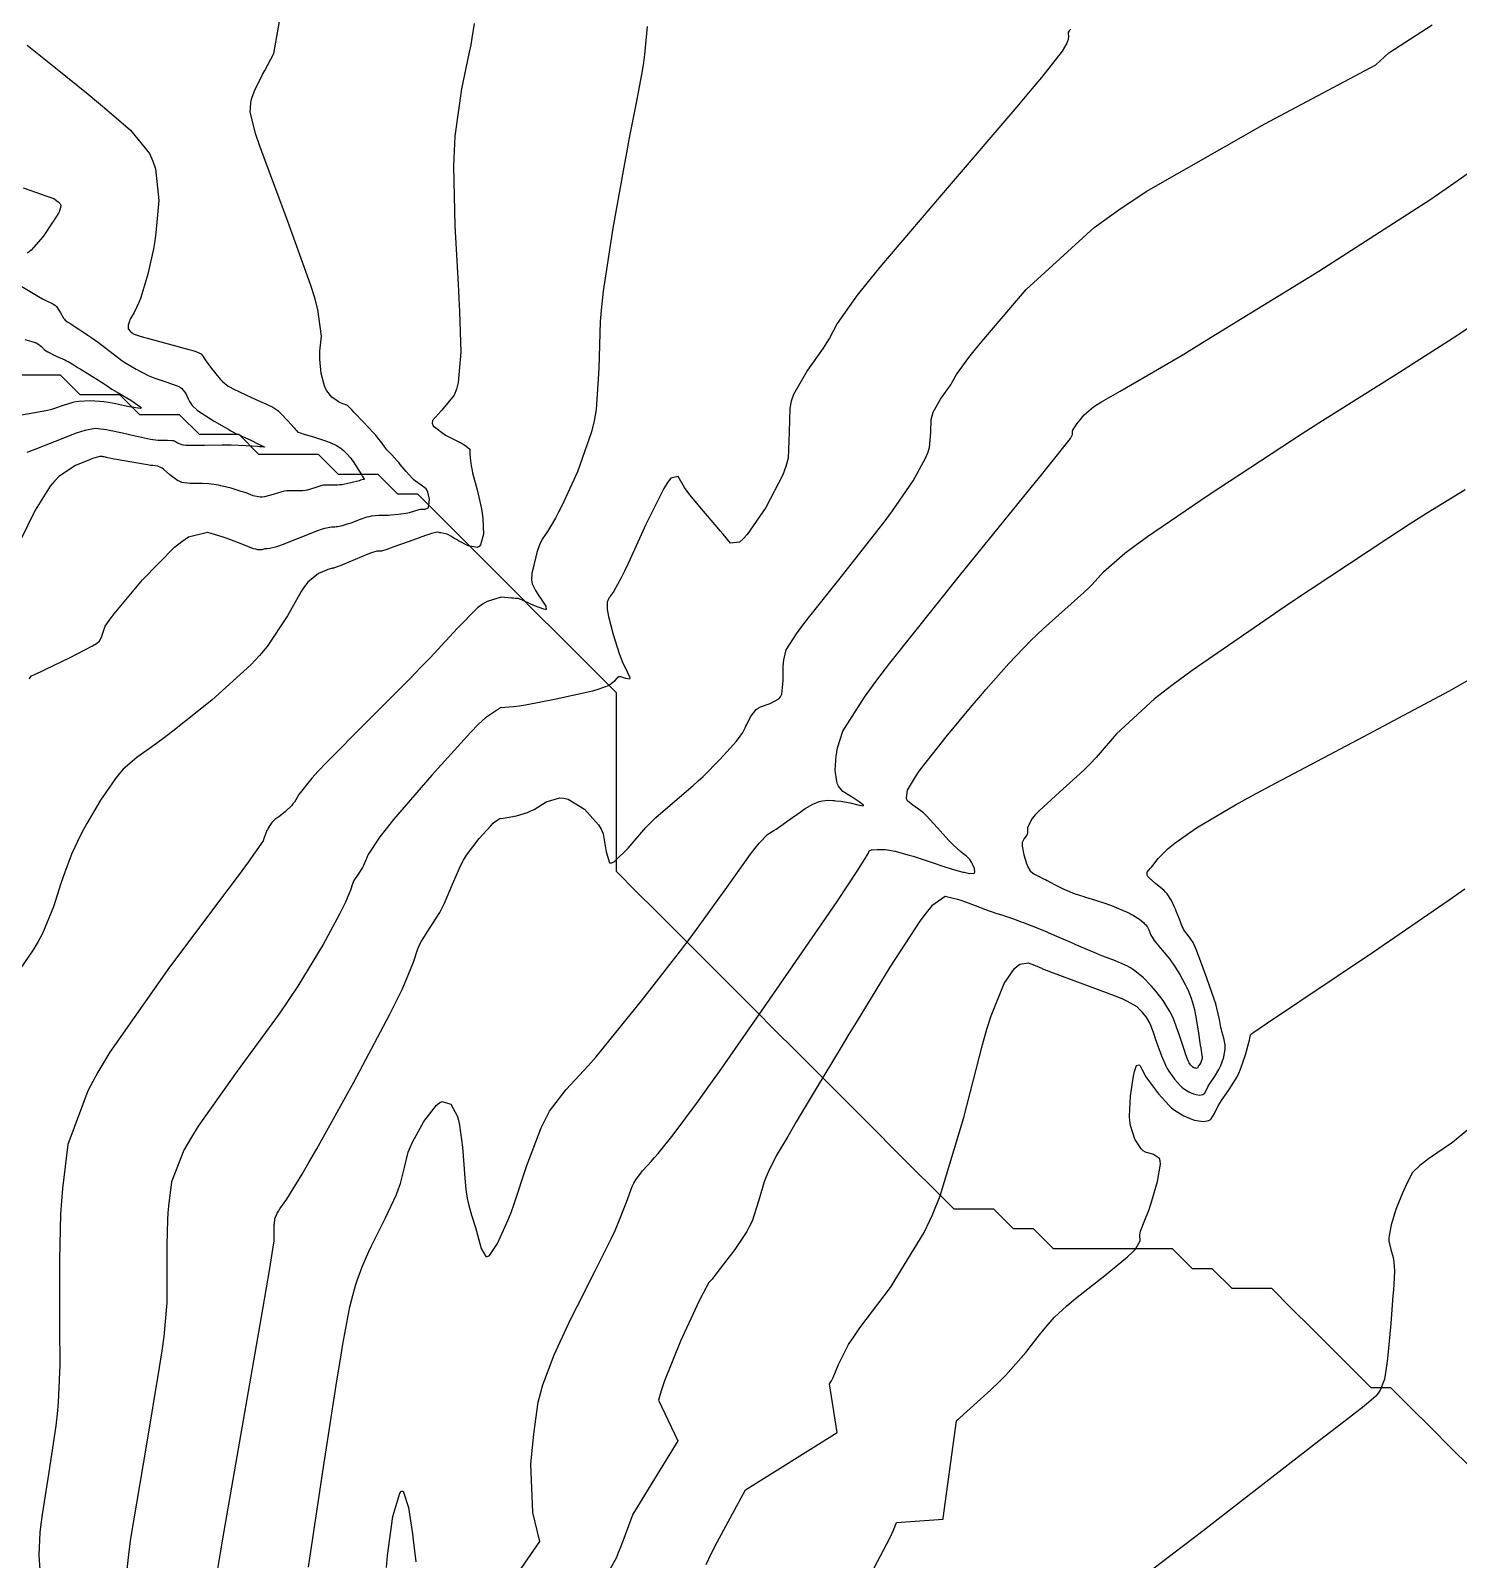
# Model space of a CAD drawing. Header units: metres. Extents: x 837117 to 838477, y 1189012 to 1191015.
# Drawn here: x 837686.6 to 837758.4, y 1190703.3 to 1190780.2 of the extents above; entities that cross this region are included whole.
import ezdxf

# ---------------------------------------------------------------- set-up
doc = ezdxf.new("R2010")
doc.units = ezdxf.units.M
doc.header["$LTSCALE"] = 0.3
doc.layers.add('COTAS 10', color=1, linetype='Continuous')
doc.layers.add('COTAS INT', color=252, linetype='Continuous')
doc.layers.add('DRENAJE', color=5, linetype='Continuous', lineweight=25)

msp = doc.modelspace()

# ---------------------------------------------------------------- linework, layer by layer
at = {"layer": 'COTAS 10'}
for points, elevation in [([(837686.473, 1190747.605), (837686.607, 1190747.751), (837686.908, 1190747.89), (837687.093, 1190747.978), (837687.323, 1190748.087), (837688.52, 1190748.66), (837689.672, 1190749.259), (837689.872, 1190749.385), (837690.021, 1190749.494), (837690.131, 1190749.743), (837690.308, 1190750.261), (837690.5, 1190750.54), (837690.752, 1190750.877), (837692.179, 1190752.584), (837693.794, 1190754.223), (837694.167, 1190754.518), (837694.506, 1190754.743), (837695.462, 1190754.982), (837696.183, 1190754.76), (837696.374, 1190754.695), (837696.563, 1190754.628), (837697.216, 1190754.374), (837697.753, 1190754.172), (837697.869, 1190754.139), (837697.97, 1190754.116), (837698.217, 1190754.112), (837698.366, 1190754.158), (837698.406, 1190754.166), (837698.446, 1190754.172), (837698.583, 1190754.173), (837698.901, 1190754.249), (837699.054, 1190754.301), (837699.236, 1190754.368), (837700.126, 1190754.722), (837701.02, 1190755.075), (837701.204, 1190755.141), (837701.36, 1190755.192), (837701.695, 1190755.261), (837701.874, 1190755.258), (837701.933, 1190755.264), (837701.995, 1190755.272), (837702.252, 1190755.326), (837702.556, 1190755.416), (837702.647, 1190755.447), (837702.741, 1190755.481), (837703.109, 1190755.626), (837703.495, 1190755.756), (837703.601, 1190755.781), (837703.707, 1190755.801), (837704.085, 1190755.834), (837704.465, 1190755.843), (837704.573, 1190755.849), (837704.681, 1190755.856), (837705.079, 1190755.893), (837705.449, 1190755.946), (837705.54, 1190755.964), (837705.626, 1190755.982), (837705.893, 1190756.061), (837706.117, 1190756.126), (837706.175, 1190756.137), (837706.231, 1190756.145), (837706.421, 1190756.148), (837706.562, 1190756.214), (837706.587, 1190756.262), (837706.607, 1190756.323), (837706.628, 1190756.648), (837706.556, 1190757.006), (837706.516, 1190757.087), (837706.467, 1190757.16), (837706.221, 1190757.358), (837705.92, 1190757.55), (837705.837, 1190757.62), (837705.754, 1190757.697), (837705.456, 1190758.035), (837705.164, 1190758.397), (837705.085, 1190758.49), (837705.007, 1190758.579), (837704.729, 1190758.875), (837704.487, 1190759.134), (837704.43, 1190759.2), (837704.378, 1190759.264), (837704.228, 1190759.477), (837704.015, 1190759.758), (837703.924, 1190759.865), (837703.818, 1190759.986), (837703.317, 1190760.527), (837702.83, 1190761.034), (837702.734, 1190761.133), (837702.653, 1190761.214), (837702.499, 1190761.358), (837702.437, 1190761.388), (837702.413, 1190761.397), (837702.388, 1190761.406), (837702.274, 1190761.443), (837702.111, 1190761.518), (837702.054, 1190761.551), (837701.992, 1190761.59), (837701.725, 1190761.775), (837701.46, 1190762.094), (837701.399, 1190762.216), (837701.343, 1190762.353), (837701.186, 1190762.973), (837701.114, 1190763.697), (837701.112, 1190763.9), (837701.117, 1190764.103), (837701.201, 1190764.848), (837701.02, 1190766.198), (837700.859, 1190766.783), (837700.649, 1190767.461), (837699.492, 1190770.672), (837698.307, 1190773.826), (837698.081, 1190774.468), (837697.898, 1190775.009), (837697.602, 1190776.127), (837697.636, 1190776.585), (837697.661, 1190776.711), (837697.693, 1190776.837), (837697.863, 1190777.286), (837698.135, 1190777.832), (837698.232, 1190778.019), (837698.337, 1190778.221), (837698.792, 1190779.081), (837699.191, 1190781.268)], 1640), ([(837700.537, 1190702.89), (837701.234, 1190707.489), (837701.974, 1190712.266), (837702.135, 1190713.26), (837702.277, 1190714.111), (837702.63, 1190715.996), (837702.863, 1190716.886), (837702.929, 1190717.11), (837702.995, 1190717.324), (837703.24, 1190718.012), (837703.571, 1190718.768), (837703.692, 1190719.023), (837703.825, 1190719.299), (837704.413, 1190720.464), (837704.968, 1190721.641), (837705.08, 1190721.925), (837705.174, 1190722.191), (837705.367, 1190722.999), (837705.564, 1190723.774), (837705.661, 1190724.019), (837705.777, 1190724.277), (837706.35, 1190725.318), (837706.981, 1190726.138), (837707.133, 1190726.257), (837707.275, 1190726.329), (837707.708, 1190726.2), (837708.023, 1190725.603), (837708.091, 1190725.38), (837708.151, 1190725.133), (837708.298, 1190724.034), (837708.38, 1190722.939), (837708.398, 1190722.694), (837708.415, 1190722.475), (837708.46, 1190721.896), (837708.526, 1190721.446), (837708.555, 1190721.308), (837708.589, 1190721.165), (837708.753, 1190720.601), (837708.945, 1190719.978), (837708.997, 1190719.797), (837709.048, 1190719.613), (837709.23, 1190718.919), (837709.466, 1190718.522), (837709.552, 1190718.525), (837709.647, 1190718.577), (837710.064, 1190719.171), (837710.579, 1190720.329), (837710.736, 1190720.737), (837710.898, 1190721.182), (837711.537, 1190723.101), (837712.252, 1190725.006), (837712.464, 1190725.441), (837712.68, 1190725.836), (837713.511, 1190726.929), (837714.621, 1190728.12), (837715.014, 1190728.577), (837715.445, 1190729.088), (837717.309, 1190731.392), (837719.262, 1190733.906), (837719.748, 1190734.549), (837720.211, 1190735.17), (837721.684, 1190737.22), (837722.791, 1190738.771), (837723.022, 1190739.077), (837723.221, 1190739.328), (837723.667, 1190739.79), (837723.973, 1190739.967), (837724.083, 1190740.04), (837724.204, 1190740.122), (837724.735, 1190740.505), (837725.285, 1190740.899), (837725.418, 1190740.989), (837725.544, 1190741.07), (837725.929, 1190741.292), (837726.247, 1190741.424), (837726.33, 1190741.448), (837726.411, 1190741.467), (837726.683, 1190741.492), (837726.939, 1190741.477), (837727.009, 1190741.472), (837727.08, 1190741.466), (837727.332, 1190741.44), (837727.618, 1190741.394), (837727.709, 1190741.375), (837727.805, 1190741.355), (837728.196, 1190741.26), (837728.465, 1190741.217), (837728.484, 1190741.229), (837728.48, 1190741.251), (837728.265, 1190741.419), (837727.913, 1190741.641), (837727.823, 1190741.698), (837727.736, 1190741.752), (837727.445, 1190741.931), (837727.221, 1190742.196), (837727.176, 1190742.304), (837727.137, 1190742.427), (837727.059, 1190742.999), (837727.097, 1190743.707), (837727.132, 1190743.917), (837727.178, 1190744.133), (837727.433, 1190744.961), (837728.531, 1190746.687), (837729.108, 1190747.47), (837729.804, 1190748.384), (837733.307, 1190752.784), (837736.765, 1190757.046), (837737.433, 1190757.872), (837737.976, 1190758.546), (837738.892, 1190759.701), (837738.969, 1190759.842), (837738.983, 1190759.876), (837738.993, 1190759.907), (837739.002, 1190760.001), (837739.003, 1190760.081), (837739.009, 1190760.103), (837739.016, 1190760.125), (837739.062, 1190760.205), (837739.113, 1190760.278), (837739.124, 1190760.295), (837739.134, 1190760.311), (837739.159, 1190760.359), (837739.235, 1190760.464), (837739.278, 1190760.516), (837739.329, 1190760.578), (837739.59, 1190760.885), (837740.063, 1190761.294), (837740.248, 1190761.421), (837740.455, 1190761.553), (837741.4, 1190762.08), (837743.6, 1190763.351), (837744.6, 1190763.952), (837745.769, 1190764.663), (837751.4, 1190768.13), (837757.032, 1190771.745), (837758.202, 1190772.548), (837759.203, 1190773.266)], 1650), ([(837760.177, 1190725.95), (837758.128, 1190724.265), (837756.927, 1190723.434), (837756.687, 1190723.258), (837756.488, 1190723.105), (837756.107, 1190722.749), (837755.958, 1190722.462), (837755.905, 1190722.352), (837755.848, 1190722.23), (837755.601, 1190721.682), (837755.344, 1190721.057), (837755.281, 1190720.887), (837755.222, 1190720.718), (837755.035, 1190720.117), (837754.932, 1190719.566), (837754.925, 1190719.428), (837754.928, 1190719.296), (837755.017, 1190718.874), (837755.137, 1190718.479), (837755.159, 1190718.364), (837755.177, 1190718.247), (837755.202, 1190717.805), (837755.17, 1190717.12), (837755.153, 1190716.85), (837755.131, 1190716.544), (837755.019, 1190715.15), (837754.887, 1190713.733), (837754.853, 1190713.414), (837754.82, 1190713.127), (837754.71, 1190712.353), (837754.49, 1190711.798), (837754.388, 1190711.649), (837754.268, 1190711.501), (837753.684, 1190710.982), (837752.5, 1190710.088), (837752, 1190709.704), (837751.427, 1190709.261), (837748.735, 1190707.167), (837745.886, 1190704.952), (837745.212, 1190704.432), (837744.588, 1190703.954), (837742.752, 1190702.563)], 1660)]:
    msp.add_lwpolyline(points, dxfattribs=dict(at, elevation=elevation))
at = {"layer": 'COTAS INT'}
for points, elevation in [([(837708.877, 1190780.586), (837708.767, 1190779.854), (837708.706, 1190779.526), (837708.631, 1190779.143), (837708.252, 1190777.306), (837707.916, 1190774.913), (837707.869, 1190774.18), (837707.842, 1190773.416), (837707.91, 1190770.403), (837708.077, 1190767.471), (837708.112, 1190766.76), (837708.142, 1190766.091), (837708.211, 1190764.039), (837708.083, 1190762.514), (837707.99, 1190762.179), (837707.871, 1190761.881), (837707.233, 1190761.119), (837706.776, 1190760.613), (837706.771, 1190760.476), (837706.82, 1190760.341), (837707.435, 1190759.867), (837708.208, 1190759.476), (837708.356, 1190759.393), (837708.475, 1190759.321), (837708.667, 1190759.156), (837708.67, 1190759.033), (837708.67, 1190758.988), (837708.671, 1190758.939), (837708.672, 1190758.723), (837708.727, 1190758.328), (837708.762, 1190758.166), (837708.804, 1190757.981), (837709.029, 1190757.122), (837709.247, 1190756.165), (837709.286, 1190755.919), (837709.315, 1190755.68), (837709.344, 1190754.885), (837709.206, 1190754.344), (837709.131, 1190754.266), (837709.04, 1190754.219), (837708.577, 1190754.306), (837708.099, 1190754.555), (837707.998, 1190754.609), (837707.911, 1190754.657), (837707.71, 1190754.779), (837707.587, 1190754.851), (837707.549, 1190754.868), (837707.509, 1190754.883), (837707.35, 1190754.926), (837707.195, 1190754.954), (837707.157, 1190754.961), (837707.121, 1190754.966), (837707.011, 1190754.98), (837706.738, 1190754.916), (837706.6, 1190754.871), (837706.434, 1190754.816), (837705.608, 1190754.522), (837704.784, 1190754.223), (837704.619, 1190754.165), (837704.481, 1190754.118), (837704.211, 1190754.038), (837704.122, 1190754.03), (837704.098, 1190754.028), (837704.074, 1190754.027), (837703.988, 1190754.025), (837703.768, 1190753.961), (837703.66, 1190753.921), (837703.53, 1190753.872), (837702.89, 1190753.611), (837702.254, 1190753.348), (837702.128, 1190753.297), (837702.023, 1190753.255), (837701.824, 1190753.179), (837701.77, 1190753.168), (837701.757, 1190753.166), (837701.744, 1190753.165), (837701.707, 1190753.165), (837701.585, 1190753.13), (837701.52, 1190753.105), (837701.441, 1190753.075), (837701.041, 1190752.913), (837700.506, 1190752.462), (837700.341, 1190752.248), (837700.17, 1190751.997), (837699.493, 1190750.771), (837698.467, 1190749.224), (837698.075, 1190748.77), (837697.637, 1190748.306), (837695.668, 1190746.536), (837693.709, 1190744.972), (837693.278, 1190744.636), (837692.894, 1190744.344), (837691.909, 1190743.641), (837691.219, 1190743.054), (837691.022, 1190742.834), (837690.821, 1190742.589), (837690.073, 1190741.497), (837689.385, 1190740.321), (837689.223, 1190740.023), (837689.073, 1190739.737), (837688.632, 1190738.806), (837688.27, 1190737.875), (837688.17, 1190737.591), (837688.069, 1190737.294), (837687.705, 1190736.124), (837687.154, 1190734.782), (837686.935, 1190734.377), (837686.688, 1190733.957), (837685.559, 1190732.319)], 1642), ([(837717.588, 1190780.442), (837717.453, 1190779.026), (837717.399, 1190778.621), (837717.337, 1190778.21), (837717.053, 1190776.679), (837716.667, 1190774.745), (837716.541, 1190774.08), (837716.407, 1190773.359), (837715.856, 1190770.287), (837715.381, 1190767.113), (837715.295, 1190766.328), (837715.229, 1190765.583), (837715.153, 1190763.229), (837715.021, 1190761.16), (837714.919, 1190760.594), (837714.788, 1190760.031), (837714.08, 1190758.023), (837713.304, 1190756.352), (837713.131, 1190756.001), (837712.976, 1190755.699), (837712.565, 1190755.012), (837712.306, 1190754.626), (837712.246, 1190754.513), (837712.192, 1190754.398), (837712.042, 1190753.962), (837711.933, 1190753.528), (837711.904, 1190753.415), (837711.877, 1190753.304), (837711.786, 1190752.929), (837711.761, 1190752.577), (837711.776, 1190752.482), (837711.799, 1190752.387), (837711.962, 1190752.051), (837712.177, 1190751.729), (837712.234, 1190751.644), (837712.29, 1190751.56), (837712.482, 1190751.268), (837712.509, 1190751.099), (837712.461, 1190751.092), (837712.388, 1190751.102), (837711.925, 1190751.282), (837711.419, 1190751.515), (837711.32, 1190751.559), (837711.238, 1190751.594), (837711.088, 1190751.646), (837710.939, 1190751.651), (837710.856, 1190751.657), (837710.756, 1190751.664), (837710.247, 1190751.708), (837709.528, 1190751.504), (837709.296, 1190751.356), (837709.049, 1190751.169), (837708.036, 1190750.162), (837706.661, 1190748.666), (837706.186, 1190748.17), (837705.671, 1190747.639), (837703.467, 1190745.428), (837701.441, 1190743.385), (837701.037, 1190742.959), (837700.702, 1190742.595), (837700.055, 1190741.785), (837699.83, 1190741.403), (837699.759, 1190741.307), (837699.685, 1190741.216), (837699.387, 1190740.926), (837699.109, 1190740.704), (837699.048, 1190740.657), (837698.994, 1190740.615), (837698.854, 1190740.516), (837698.756, 1190740.433), (837698.728, 1190740.401), (837698.7, 1190740.367), (837698.594, 1190740.212), (837698.497, 1190740.045), (837698.474, 1190740.003), (837698.452, 1190739.963), (837698.39, 1190739.831), (837698.339, 1190739.699), (837698.324, 1190739.659), (837698.31, 1190739.617), (837698.259, 1190739.451), (837697.504, 1190738.369), (837697.046, 1190737.75), (837696.48, 1190736.991), (837693.539, 1190733.097), (837690.539, 1190728.807), (837689.936, 1190727.8), (837689.432, 1190726.871), (837688.435, 1190724.168), (837688.154, 1190721.94), (837688.102, 1190721.311), (837688.06, 1190720.677), (837688, 1190718.342), (837688.01, 1190716.092), (837688.013, 1190715.512), (837688.015, 1190714.95), (837688.023, 1190713.072), (837687.943, 1190711.175), (837687.89, 1190710.6), (837687.825, 1190710.005), (837687.476, 1190707.676), (837687.134, 1190705.533), (837687.072, 1190705.054), (837687.024, 1190704.626), (837686.969, 1190703.493), (837687.013, 1190702.752)], 1644), ([(837738.909, 1190780.301), (837738.838, 1190780.226), (837738.783, 1190780.133), (837738.777, 1190780.105), (837738.774, 1190780.076), (837738.795, 1190779.963), (837738.775, 1190779.773), (837738.746, 1190779.695), (837738.707, 1190779.607), (837738.483, 1190779.2), (837737.434, 1190777.871), (837736.875, 1190777.202), (837736.2, 1190776.402), (837732.793, 1190772.427), (837729.392, 1190768.427), (837728.721, 1190767.611), (837728.168, 1190766.922), (837727.148, 1190765.489), (837726.765, 1190764.76), (837726.614, 1190764.515), (837726.442, 1190764.251), (837725.658, 1190763.141), (837724.963, 1190761.913), (837724.846, 1190761.574), (837724.764, 1190761.236), (837724.741, 1190760.021), (837724.68, 1190758.703), (837724.573, 1190758.299), (837724.426, 1190757.879), (837723.571, 1190756.225), (837722.622, 1190754.876), (837722.416, 1190754.649), (837722.236, 1190754.486), (837721.792, 1190754.425), (837721.411, 1190754.887), (837721.27, 1190755.053), (837721.114, 1190755.236), (837720.422, 1190756.038), (837719.745, 1190756.861), (837719.598, 1190757.058), (837719.468, 1190757.242), (837719.148, 1190757.794), (837718.775, 1190757.704), (837718.612, 1190757.483), (837718.423, 1190757.177), (837717.528, 1190755.364), (837716.633, 1190753.412), (837716.445, 1190753.017), (837716.284, 1190752.687), (837715.916, 1190752.022), (837715.742, 1190751.784), (837715.703, 1190751.722), (837715.668, 1190751.662), (837715.572, 1190751.46), (837715.577, 1190751.094), (837715.605, 1190750.93), (837715.644, 1190750.74), (837715.883, 1190749.828), (837716.181, 1190748.878), (837716.258, 1190748.663), (837716.333, 1190748.47), (837716.583, 1190747.948), (837716.714, 1190747.663), (837716.714, 1190747.62), (837716.698, 1190747.591), (837716.51, 1190747.617), (837716.264, 1190747.696), (837716.213, 1190747.702), (837716.168, 1190747.701), (837716.065, 1190747.638), (837715.97, 1190747.515), (837715.93, 1190747.477), (837715.884, 1190747.437), (837715.671, 1190747.275), (837715.11, 1190747.061), (837714.845, 1190746.988), (837714.533, 1190746.91), (837713.012, 1190746.576), (837711.469, 1190746.283), (837711.143, 1190746.229), (837710.861, 1190746.188), (837710.207, 1190746.142), (837709.453, 1190745.643), (837709.107, 1190745.317), (837708.702, 1190744.91), (837706.744, 1190742.761), (837704.827, 1190740.516), (837704.447, 1190740.048), (837704.132, 1190739.647), (837703.541, 1190738.754), (837703.364, 1190738.323), (837703.31, 1190738.214), (837703.254, 1190738.109), (837703.034, 1190737.764), (837702.832, 1190737.449), (837702.788, 1190737.363), (837702.749, 1190737.277), (837702.649, 1190736.967), (837702.399, 1190736.36), (837702.265, 1190736.085), (837702.102, 1190735.765), (837701.282, 1190734.224), (837700.006, 1190732.127), (837699.557, 1190731.456), (837699.066, 1190730.745), (837696.946, 1190727.851), (837694.985, 1190725.082), (837694.594, 1190724.45), (837694.269, 1190723.876), (837693.645, 1190722.29), (837693.49, 1190721.066), (837693.461, 1190720.72), (837693.438, 1190720.372), (837693.405, 1190719.089), (837693.411, 1190717.853), (837693.413, 1190717.534), (837693.414, 1190717.225), (837693.418, 1190716.193), (837693.26, 1190714.499), (837693.158, 1190713.773), (837693.032, 1190712.935), (837692.37, 1190708.981), (837691.712, 1190705.111), (837691.589, 1190704.327), (837691.491, 1190703.667), (837691.349, 1190702.319)], 1646), ([(837695.957, 1190702.708), (837696.105, 1190703.599), (837696.29, 1190704.69), (837697.264, 1190710.287), (837698.24, 1190715.866), (837698.426, 1190716.946), (837698.576, 1190717.823), (837698.813, 1190719.313), (837698.812, 1190719.5), (837698.812, 1190719.613), (837698.811, 1190719.836), (837698.817, 1190720.067), (837698.821, 1190720.13), (837698.826, 1190720.192), (837698.854, 1190720.413), (837698.966, 1190720.699), (837699.025, 1190720.802), (837699.096, 1190720.916), (837699.449, 1190721.416), (837700.228, 1190722.665), (837700.567, 1190723.251), (837700.958, 1190723.942), (837702.817, 1190727.307), (837704.62, 1190730.693), (837704.977, 1190731.397), (837705.272, 1190732), (837705.822, 1190733.336), (837706.041, 1190734.015), (837706.127, 1190734.205), (837706.224, 1190734.395), (837706.667, 1190735.087), (837707.151, 1190735.844), (837707.274, 1190736.075), (837707.393, 1190736.315), (837707.783, 1190737.261), (837708.208, 1190738.227), (837708.35, 1190738.48), (837708.502, 1190738.727), (837709.134, 1190739.567), (837709.718, 1190740.208), (837709.839, 1190740.33), (837709.942, 1190740.427), (837710.167, 1190740.576), (837710.362, 1190740.59), (837710.446, 1190740.602), (837710.543, 1190740.618), (837711.004, 1190740.705), (837711.567, 1190740.881), (837711.729, 1190740.952), (837711.894, 1190741.034), (837712.511, 1190741.41), (837713.193, 1190741.621), (837713.398, 1190741.598), (837713.61, 1190741.539), (837714.438, 1190741.035), (837715.137, 1190740.259), (837715.269, 1190740.03), (837715.374, 1190739.794), (837715.531, 1190738.89), (837715.688, 1190738.344), (837715.793, 1190738.334), (837715.925, 1190738.386), (837716.627, 1190739.084), (837717.521, 1190740.115), (837717.775, 1190740.377), (837718.031, 1190740.629), (837718.977, 1190741.453), (837719.912, 1190742.235), (837720.16, 1190742.461), (837720.405, 1190742.69), (837721.252, 1190743.55), (837721.928, 1190744.297), (837722.065, 1190744.455), (837722.179, 1190744.592), (837722.408, 1190744.91), (837722.52, 1190745.14), (837722.56, 1190745.22), (837722.605, 1190745.309), (837722.797, 1190745.689), (837723.082, 1190746.053), (837723.183, 1190746.131), (837723.295, 1190746.198), (837723.783, 1190746.357), (837724.221, 1190746.59), (837724.301, 1190746.704), (837724.363, 1190746.839), (837724.441, 1190747.504), (837724.441, 1190748.231), (837724.454, 1190748.405), (837724.473, 1190748.568), (837724.589, 1190749.055), (837725.109, 1190749.873), (837725.383, 1190750.243), (837725.713, 1190750.677), (837727.372, 1190752.761), (837729.157, 1190755.014), (837729.567, 1190755.553), (837729.94, 1190756.056), (837730.981, 1190757.565), (837731.605, 1190758.714), (837731.715, 1190758.988), (837731.798, 1190759.244), (837731.872, 1190760.011), (837731.883, 1190760.659), (837731.928, 1190760.839), (837731.989, 1190761.019), (837732.36, 1190761.673), (837732.778, 1190762.264), (837732.869, 1190762.405), (837732.95, 1190762.536), (837733.154, 1190762.924), (837733.774, 1190763.777), (837734.117, 1190764.2), (837734.535, 1190764.704), (837736.663, 1190767.202), (837740.096, 1190770.322), (837741.336, 1190771.218), (837742.701, 1190772.128), (837748.679, 1190775.534), (837754.263, 1190778.518), (837754.915, 1190779.109), (837757.102, 1190780.52)], 1648), ([(837686.379, 1190779.503), (837687.803, 1190778.367), (837689.452, 1190777.032), (837689.87, 1190776.687), (837690.272, 1190776.352), (837691.586, 1190775.229), (837692.537, 1190774.043), (837692.71, 1190773.668), (837692.844, 1190773.273), (837693.001, 1190771.677), (837692.858, 1190770.059), (837692.803, 1190769.649), (837692.741, 1190769.256), (837692.459, 1190767.977), (837692.155, 1190766.968), (837692.078, 1190766.746), (837692.005, 1190766.549), (837691.768, 1190766.046), (837691.59, 1190765.74), (837691.554, 1190765.668), (837691.524, 1190765.602), (837691.461, 1190765.408), (837691.462, 1190765.264), (837691.471, 1190765.229), (837691.484, 1190765.197), (837691.564, 1190765.096), (837691.659, 1190765.021), (837691.683, 1190765.003), (837691.704, 1190764.988), (837691.77, 1190764.945), (837692.067, 1190764.853), (837692.234, 1190764.806), (837692.437, 1190764.749), (837693.479, 1190764.469), (837694.513, 1190764.185), (837694.712, 1190764.127), (837694.874, 1190764.077), (837695.142, 1190763.97), (837695.235, 1190763.825), (837695.285, 1190763.752), (837695.347, 1190763.664), (837695.66, 1190763.226), (837696.022, 1190762.766), (837696.115, 1190762.665), (837696.205, 1190762.574), (837696.501, 1190762.341), (837696.848, 1190762.155), (837696.969, 1190762.095), (837697.102, 1190762.031), (837697.672, 1190761.768), (837698.229, 1190761.519), (837698.353, 1190761.463), (837698.464, 1190761.412), (837698.755, 1190761.278), (837698.995, 1190761.115), (837699.073, 1190761.046), (837699.157, 1190760.967), (837699.504, 1190760.596), (837699.813, 1190760.242), (837699.873, 1190760.173), (837699.922, 1190760.118), (837700.006, 1190760.026), (837700.141, 1190759.981), (837700.222, 1190759.956), (837700.321, 1190759.925), (837700.838, 1190759.768), (837701.398, 1190759.587), (837701.525, 1190759.541), (837701.639, 1190759.497), (837701.949, 1190759.352), (837702.169, 1190759.208), (837702.226, 1190759.164), (837702.283, 1190759.118), (837702.475, 1190758.937), (837702.67, 1190758.703), (837702.728, 1190758.624), (837702.788, 1190758.538), (837703.022, 1190758.175), (837703.22, 1190757.848), (837703.259, 1190757.785), (837703.29, 1190757.734), (837703.344, 1190757.649), (837703.347, 1190757.644), (837703.347, 1190757.642), (837703.342, 1190757.641), (837703.332, 1190757.641), (837703.329, 1190757.64), (837703.228, 1190757.614), (837703.166, 1190757.598), (837703.088, 1190757.578), (837702.681, 1190757.473), (837702.221, 1190757.376), (837702.109, 1190757.361), (837702.004, 1190757.351), (837701.683, 1190757.357), (837701.387, 1190757.359), (837701.299, 1190757.346), (837701.207, 1190757.327), (837700.854, 1190757.211), (837700.476, 1190757.095), (837700.369, 1190757.077), (837700.261, 1190757.064), (837699.862, 1190757.067), (837699.447, 1190757.064), (837699.327, 1190757.047), (837699.207, 1190757.024), (837698.756, 1190756.885), (837698.322, 1190756.764), (837698.212, 1190756.752), (837698.106, 1190756.75), (837697.761, 1190756.821), (837697.398, 1190756.959), (837697.28, 1190756.999), (837697.156, 1190757.039), (837696.645, 1190757.193), (837696.134, 1190757.326), (837696.009, 1190757.353), (837695.891, 1190757.376), (837695.527, 1190757.425), (837695.189, 1190757.44), (837695.088, 1190757.441), (837694.984, 1190757.441), (837694.582, 1190757.432), (837694.17, 1190757.488), (837694.059, 1190757.529), (837693.95, 1190757.582), (837693.57, 1190757.867), (837693.25, 1190758.153), (837693.179, 1190758.207), (837693.117, 1190758.249), (837692.954, 1190758.312), (837692.703, 1190758.334), (837692.584, 1190758.35), (837692.443, 1190758.371), (837691.758, 1190758.486), (837691.054, 1190758.613), (837690.902, 1190758.641), (837690.768, 1190758.667), (837690.441, 1190758.736), (837690.254, 1190758.777), (837690.209, 1190758.785), (837690.168, 1190758.792), (837690.042, 1190758.802), (837689.79, 1190758.733), (837689.667, 1190758.689), (837689.523, 1190758.634), (837688.812, 1190758.345), (837687.978, 1190757.782), (837687.756, 1190757.553), (837687.538, 1190757.294), (837686.781, 1190756.095), (837686.034, 1190754.555)], 1638), ([(837686.179, 1190772.317), (837687.132, 1190771.988), (837687.317, 1190771.924), (837687.468, 1190771.871), (837687.728, 1190771.776), (837687.784, 1190771.74), (837687.805, 1190771.724), (837687.83, 1190771.706), (837687.942, 1190771.621), (837688.04, 1190771.515), (837688.056, 1190771.484), (837688.067, 1190771.453), (837688.064, 1190771.334), (837688.026, 1190771.215), (837688.015, 1190771.184), (837688.003, 1190771.153), (837687.958, 1190771.047), (837687.811, 1190770.806), (837687.735, 1190770.69), (837687.644, 1190770.552), (837687.188, 1190769.876), (837686.582, 1190769.186), (837686.396, 1190769.039)], 1636), ([(837685.942, 1190767.451), (837686.946, 1190766.857), (837687.15, 1190766.74), (837687.321, 1190766.645), (837687.668, 1190766.477), (837687.811, 1190766.389), (837687.853, 1190766.345), (837687.895, 1190766.292), (837688.058, 1190766.029), (837688.216, 1190765.762), (837688.256, 1190765.706), (837688.294, 1190765.659), (837688.42, 1190765.556), (837688.577, 1190765.471), (837688.635, 1190765.436), (837688.7, 1190765.395), (837688.988, 1190765.203), (837689.288, 1190765), (837689.361, 1190764.952), (837689.429, 1190764.907), (837689.637, 1190764.775), (837689.876, 1190764.609), (837689.963, 1190764.543), (837690.06, 1190764.468), (837690.487, 1190764.126), (837690.996, 1190763.739), (837691.144, 1190763.636), (837691.295, 1190763.535), (837691.869, 1190763.185), (837692.469, 1190762.88), (837692.636, 1190762.807), (837692.804, 1190762.74), (837693.417, 1190762.542), (837693.938, 1190762.354), (837694.047, 1190762.294), (837694.142, 1190762.23), (837694.362, 1190761.969), (837694.487, 1190761.703), (837694.523, 1190761.636), (837694.559, 1190761.572), (837694.692, 1190761.364), (837694.945, 1190761.128), (837695.057, 1190761.046), (837695.186, 1190760.957), (837695.802, 1190760.575), (837696.408, 1190760.222), (837696.531, 1190760.151), (837696.635, 1190760.093), (837696.848, 1190759.978), (837697.021, 1190759.898), (837697.1, 1190759.861), (837697.192, 1190759.818), (837697.636, 1190759.609), (837698.063, 1190759.407), (837698.145, 1190759.368), (837698.211, 1190759.337), (837698.316, 1190759.286), (837698.319, 1190759.284), (837698.32, 1190759.283), (837698.325, 1190759.28), (837698.327, 1190759.276), (837698.326, 1190759.274), (837698.32, 1190759.271), (837698.313, 1190759.269), (837698.311, 1190759.268), (837698.305, 1190759.268), (837698.304, 1190759.269), (837698.302, 1190759.27), (837698.162, 1190759.28), (837698.075, 1190759.286), (837697.967, 1190759.294), (837697.402, 1190759.335), (837696.654, 1190759.367), (837696.431, 1190759.37), (837696.201, 1190759.371), (837695.312, 1190759.349), (837694.534, 1190759.343), (837694.375, 1190759.353), (837694.239, 1190759.368), (837693.951, 1190759.462), (837693.792, 1190759.56), (837693.739, 1190759.577), (837693.681, 1190759.59), (837693.439, 1190759.597), (837693.145, 1190759.594), (837693.055, 1190759.599), (837692.96, 1190759.607), (837692.588, 1190759.659), (837692.129, 1190759.75), (837691.981, 1190759.782), (837691.823, 1190759.817), (837691.174, 1190759.971), (837690.532, 1190760.112), (837690.378, 1190760.139), (837690.235, 1190760.161), (837689.804, 1190760.199), (837689.276, 1190760.103), (837689.07, 1190760.041), (837688.84, 1190759.964), (837687.796, 1190759.557), (837686.773, 1190759.142), (837686.556, 1190759.06), (837686.367, 1190758.992)], 1636), ([(837686.265, 1190764.689), (837686.739, 1190764.554), (837686.836, 1190764.515), (837686.919, 1190764.475), (837687.095, 1190764.326), (837687.259, 1190764.16), (837687.334, 1190764.109), (837687.421, 1190764.056), (837687.843, 1190763.848), (837688.272, 1190763.654), (837688.365, 1190763.61), (837688.446, 1190763.57), (837688.643, 1190763.459), (837688.855, 1190763.322), (837688.946, 1190763.265), (837689.05, 1190763.201), (837689.54, 1190762.899), (837690.025, 1190762.598), (837690.125, 1190762.534), (837690.211, 1190762.479), (837690.401, 1190762.347), (837690.643, 1190762.19), (837690.762, 1190762.119), (837690.904, 1190762.035), (837691.604, 1190761.631), (837692.108, 1190761.286), (837692.125, 1190761.24), (837692.09, 1190761.215), (837691.523, 1190761.3), (837690.668, 1190761.481), (837690.451, 1190761.517), (837690.244, 1190761.545), (837689.566, 1190761.595), (837688.98, 1190761.564), (837688.829, 1190761.542), (837688.683, 1190761.514), (837688.201, 1190761.364), (837687.709, 1190761.193), (837687.557, 1190761.152), (837687.399, 1190761.114), (837686.773, 1190760.997), (837686.091, 1190760.871)], 1634), ([(837710.648, 1190701.938), (837712.19, 1190704.182), (837711.842, 1190705.63), (837711.731, 1190708.079), (837711.879, 1190709.59), (837712.111, 1190711.193), (837712.213, 1190711.628), (837712.333, 1190712.057), (837712.901, 1190713.574), (837713.631, 1190715.129), (837713.852, 1190715.583), (837714.082, 1190716.047), (837714.978, 1190717.806), (837715.796, 1190719.448), (837715.976, 1190719.837), (837716.136, 1190720.198), (837716.545, 1190721.266), (837716.837, 1190722.044), (837716.923, 1190722.221), (837717.012, 1190722.383), (837717.351, 1190722.829), (837717.804, 1190723.315), (837717.964, 1190723.502), (837718.14, 1190723.711), (837718.901, 1190724.651), (837720.171, 1190726.359), (837720.667, 1190727.051), (837721.227, 1190727.838), (837723.768, 1190731.472), (837726.238, 1190735.049), (837726.752, 1190735.8), (837727.192, 1190736.447), (837728.165, 1190737.917), (837728.56, 1190738.559), (837728.635, 1190738.683), (837728.695, 1190738.785), (837728.786, 1190738.959), (837728.841, 1190738.982), (837728.877, 1190738.988), (837728.923, 1190738.994), (837729.166, 1190739.015), (837729.49, 1190739.013), (837729.587, 1190739.005), (837729.687, 1190738.993), (837730.075, 1190738.922), (837730.593, 1190738.784), (837730.774, 1190738.73), (837730.972, 1190738.669), (837731.827, 1190738.394), (837732.631, 1190738.13), (837732.797, 1190738.076), (837732.939, 1190738.03), (837733.247, 1190737.935), (837733.425, 1190737.892), (837733.485, 1190737.879), (837733.549, 1190737.865), (837733.818, 1190737.811), (837734.036, 1190737.814), (837734.069, 1190737.836), (837734.089, 1190737.868), (837734.062, 1190738.06), (837733.96, 1190738.282), (837733.935, 1190738.333), (837733.909, 1190738.379), (837733.826, 1190738.507), (837733.708, 1190738.627), (837733.661, 1190738.669), (837733.608, 1190738.714), (837733.365, 1190738.907), (837733.015, 1190739.222), (837732.895, 1190739.345), (837732.765, 1190739.482), (837732.208, 1190740.106), (837731.637, 1190740.719), (837731.497, 1190740.85), (837731.365, 1190740.964), (837730.954, 1190741.238), (837730.696, 1190741.454), (837730.66, 1190741.533), (837730.641, 1190741.62), (837730.701, 1190742.001), (837731.096, 1190742.676), (837731.289, 1190742.948), (837731.517, 1190743.257), (837732.638, 1190744.683), (837733.946, 1190746.262), (837734.293, 1190746.669), (837734.631, 1190747.062), (837735.797, 1190748.371), (837736.91, 1190749.533), (837737.215, 1190749.834), (837737.52, 1190750.125), (837738.613, 1190751.101), (837739.572, 1190751.947), (837739.793, 1190752.158), (837739.995, 1190752.357), (837740.56, 1190752.991), (837741.636, 1190753.927), (837742.159, 1190754.318), (837742.78, 1190754.765), (837745.836, 1190756.856), (837749.531, 1190759.285), (837750.554, 1190759.946), (837751.578, 1190760.602), (837755.276, 1190762.928), (837758.345, 1190764.884), (837758.972, 1190765.307)], 1652), ([(837758.761, 1190757.111), (837756.822, 1190755.933), (837755.944, 1190755.369), (837754.917, 1190754.702), (837749.972, 1190751.433), (837745.031, 1190748.024), (837744.007, 1190747.268), (837743.131, 1190746.594), (837741.211, 1190744.84), (837740.195, 1190743.645), (837739.89, 1190743.323), (837739.575, 1190743.005), (837738.35, 1190741.89), (837737.316, 1190740.955), (837737.121, 1190740.751), (837736.966, 1190740.571), (837736.736, 1190740.117), (837736.729, 1190739.851), (837736.714, 1190739.789), (837736.693, 1190739.732), (837736.572, 1190739.57), (837736.473, 1190739.366), (837736.466, 1190739.283), (837736.468, 1190739.188), (837736.548, 1190738.75), (837736.681, 1190738.313), (837736.716, 1190738.22), (837736.749, 1190738.138), (837736.864, 1190737.943), (837736.996, 1190737.829), (837737.04, 1190737.798), (837737.087, 1190737.768), (837737.288, 1190737.663), (837737.547, 1190737.537), (837737.632, 1190737.494), (837737.722, 1190737.448), (837738.094, 1190737.251), (837738.488, 1190737.052), (837738.591, 1190737.003), (837738.692, 1190736.958), (837739.038, 1190736.821), (837739.409, 1190736.695), (837739.526, 1190736.657), (837739.65, 1190736.617), (837740.149, 1190736.462), (837740.676, 1190736.291), (837740.817, 1190736.241), (837740.956, 1190736.19), (837741.44, 1190735.997), (837741.869, 1190735.799), (837741.973, 1190735.744), (837742.07, 1190735.691), (837742.368, 1190735.499), (837742.586, 1190735.321), (837742.632, 1190735.277), (837742.674, 1190735.234), (837742.774, 1190735.097), (837742.835, 1190734.965), (837742.852, 1190734.925), (837742.869, 1190734.884), (837742.928, 1190734.727), (837743.053, 1190734.508), (837743.111, 1190734.428), (837743.18, 1190734.34), (837743.512, 1190733.952), (837743.892, 1190733.494), (837743.99, 1190733.362), (837744.085, 1190733.227), (837744.404, 1190732.719), (837744.674, 1190732.218), (837744.739, 1190732.087), (837744.798, 1190731.96), (837744.975, 1190731.531), (837745.118, 1190731.032), (837745.156, 1190730.861), (837745.194, 1190730.675), (837745.323, 1190729.885), (837745.429, 1190729.16), (837745.452, 1190729.015), (837745.471, 1190728.895), (837745.517, 1190728.662), (837745.532, 1190728.582), (837745.533, 1190728.558), (837745.532, 1190728.533), (837745.515, 1190728.437), (837745.482, 1190728.34), (837745.458, 1190728.29), (837745.405, 1190728.206), (837745.354, 1190728.133), (837745.343, 1190728.115), (837745.333, 1190728.098), (837745.308, 1190728.046), (837745.287, 1190728.01), (837745.279, 1190728.004), (837745.271, 1190727.999), (837745.234, 1190727.991), (837745.189, 1190727.999), (837745.175, 1190728.002), (837745.161, 1190728.007), (837745.104, 1190728.029), (837745.041, 1190728.069), (837745.023, 1190728.084), (837745.004, 1190728.101), (837744.935, 1190728.178), (837744.868, 1190728.274), (837744.851, 1190728.303), (837744.835, 1190728.334), (837744.782, 1190728.453), (837744.69, 1190728.721), (837744.649, 1190728.846), (837744.601, 1190728.992), (837744.371, 1190729.701), (837744.081, 1190730.48), (837743.995, 1190730.67), (837743.907, 1190730.849), (837743.571, 1190731.405), (837743.201, 1190731.877), (837743.093, 1190732.003), (837742.982, 1190732.128), (837742.557, 1190732.565), (837742.073, 1190732.954), (837741.925, 1190733.049), (837741.77, 1190733.138), (837741.157, 1190733.414), (837740.529, 1190733.651), (837740.364, 1190733.716), (837740.204, 1190733.78), (837739.657, 1190734.01), (837739.138, 1190734.236), (837738.994, 1190734.299), (837738.85, 1190734.361), (837738.331, 1190734.587), (837737.827, 1190734.803), (837737.692, 1190734.86), (837737.56, 1190734.914), (837737.099, 1190735.1), (837736.667, 1190735.269), (837736.552, 1190735.313), (837736.438, 1190735.356), (837736.047, 1190735.501), (837735.688, 1190735.628), (837735.596, 1190735.659), (837735.508, 1190735.688), (837735.213, 1190735.777), (837734.879, 1190735.884), (837734.765, 1190735.924), (837734.642, 1190735.969), (837734.122, 1190736.169), (837733.632, 1190736.357), (837733.529, 1190736.395), (837733.44, 1190736.427), (837733.234, 1190736.489), (837733.065, 1190736.528), (837732.999, 1190736.545), (837732.924, 1190736.564), (837732.584, 1190736.654), (837731.918, 1190736.172), (837731.638, 1190735.831), (837731.317, 1190735.4), (837729.809, 1190733.091), (837728.158, 1190730.391), (837727.745, 1190729.713), (837727.352, 1190729.066), (837726.095, 1190726.977), (837725.098, 1190725.306), (837724.87, 1190724.921), (837724.662, 1190724.571), (837724.081, 1190723.586), (837723.675, 1190722.772), (837723.576, 1190722.528), (837723.484, 1190722.277), (837723.201, 1190721.305), (837722.869, 1190720.31), (837722.746, 1190720.044), (837722.61, 1190719.782), (837722.003, 1190718.87), (837721.425, 1190718.132), (837721.307, 1190717.979), (837721.207, 1190717.848), (837720.994, 1190717.564), (837720.891, 1190717.427), (837720.86, 1190717.389), (837720.828, 1190717.351), (837720.702, 1190717.213), (837720.401, 1190716.678), (837720.259, 1190716.39), (837720.091, 1190716.04), (837719.272, 1190714.27), (837718.46, 1190712.266), (837718.296, 1190711.769), (837718.159, 1190711.297), (837719.135, 1190709.242), (837716.864, 1190705.555), (837716.267, 1190703.924), (837716.137, 1190703.601), (837716.024, 1190703.335), (837715.743, 1190702.839)], 1654), ([(837720.557, 1190703.027), (837720.818, 1190703.554), (837721.119, 1190704.142), (837722.539, 1190706.778), (837727.026, 1190709.581), (837727.152, 1190709.673), (837726.76, 1190712.107), (837726.865, 1190712.271), (837726.96, 1190712.439), (837727.216, 1190713.083), (837727.732, 1190714.088), (837727.99, 1190714.484), (837728.3, 1190714.931), (837729.835, 1190716.971), (837731.535, 1190719.725), (837731.948, 1190720.622), (837732.335, 1190721.578), (837733.526, 1190725.517), (837734.463, 1190729.18), (837734.69, 1190729.963), (837734.904, 1190730.644), (837735.559, 1190732.267), (837736.088, 1190733.015), (837736.221, 1190733.145), (837736.349, 1190733.241), (837736.764, 1190733.311), (837737.085, 1190733.183), (837737.154, 1190733.155), (837737.214, 1190733.131), (837737.359, 1190733.071), (837737.448, 1190733.032), (837737.472, 1190733.022), (837737.496, 1190733.011), (837737.585, 1190732.973), (837737.984, 1190732.821), (837738.205, 1190732.74), (837738.473, 1190732.641), (837739.839, 1190732.139), (837741.227, 1190731.608), (837741.509, 1190731.489), (837741.747, 1190731.384), (837742.236, 1190731.109), (837742.429, 1190730.911), (837742.479, 1190730.854), (837742.529, 1190730.796), (837742.696, 1190730.582), (837742.849, 1190730.331), (837742.889, 1190730.249), (837742.927, 1190730.163), (837743.059, 1190729.81), (837743.199, 1190729.393), (837743.243, 1190729.267), (837743.29, 1190729.136), (837743.478, 1190728.625), (837743.702, 1190728.116), (837743.771, 1190727.986), (837743.843, 1190727.861), (837744.13, 1190727.449), (837744.428, 1190727.121), (837744.507, 1190727.048), (837744.585, 1190726.983), (837744.854, 1190726.814), (837745.097, 1190726.718), (837745.159, 1190726.698), (837745.218, 1190726.682), (837745.411, 1190726.652), (837745.568, 1190726.682), (837745.604, 1190726.705), (837745.636, 1190726.733), (837745.729, 1190726.886), (837745.836, 1190727.107), (837745.878, 1190727.179), (837745.926, 1190727.256), (837746.143, 1190727.57), (837746.369, 1190727.93), (837746.422, 1190728.037), (837746.471, 1190728.145), (837746.614, 1190728.56), (837746.685, 1190728.97), (837746.689, 1190729.076), (837746.687, 1190729.178), (837746.62, 1190729.519), (837746.52, 1190729.856), (837746.496, 1190729.956), (837746.473, 1190730.059), (837746.404, 1190730.453), (837746.271, 1190731.023), (837746.207, 1190731.236), (837746.132, 1190731.474), (837745.766, 1190732.534), (837745.39, 1190733.549), (837745.309, 1190733.759), (837745.238, 1190733.938), (837745.066, 1190734.326), (837744.953, 1190734.506), (837744.919, 1190734.554), (837744.884, 1190734.601), (837744.749, 1190734.764), (837744.606, 1190734.973), (837744.566, 1190735.049), (837744.526, 1190735.133), (837744.378, 1190735.504), (837744.226, 1190735.907), (837744.183, 1190736.011), (837744.14, 1190736.112), (837743.983, 1190736.452), (837743.765, 1190736.775), (837743.684, 1190736.865), (837743.595, 1190736.957), (837743.198, 1190737.291), (837742.854, 1190737.587), (837742.798, 1190737.654), (837742.759, 1190737.715), (837742.761, 1190737.879), (837742.915, 1190738.057), (837742.972, 1190738.127), (837743.035, 1190738.205), (837743.315, 1190738.561), (837743.804, 1190739.047), (837744, 1190739.208), (837744.221, 1190739.38), (837745.234, 1190740.095), (837747.202, 1190741.257), (837748.024, 1190741.712), (837748.966, 1190742.224), (837753.372, 1190744.551), (837757.974, 1190747.005), (837759.039, 1190747.597)], 1656), ([(837728.871, 1190702.569), (837729.806, 1190704.347), (837729.992, 1190704.756), (837730.147, 1190705.128), (837732.489, 1190705.306), (837732.497, 1190705.353), (837733.161, 1190710.253), (837734.895, 1190711.811), (837735.292, 1190712.194), (837735.652, 1190712.556), (837736.65, 1190713.691), (837737.336, 1190714.573), (837737.499, 1190714.775), (837737.65, 1190714.96), (837738.097, 1190715.476), (837738.698, 1190716.03), (837738.946, 1190716.238), (837739.229, 1190716.47), (837740.544, 1190717.506), (837741.769, 1190718.507), (837741.995, 1190718.718), (837742.172, 1190718.899), (837742.404, 1190719.312), (837742.382, 1190719.594), (837742.398, 1190719.693), (837742.425, 1190719.8), (837742.602, 1190720.262), (837742.852, 1190720.892), (837742.925, 1190721.104), (837742.999, 1190721.334), (837743.277, 1190722.303), (837743.422, 1190723.168), (837743.412, 1190723.332), (837743.38, 1190723.464), (837743.082, 1190723.667), (837742.669, 1190723.777), (837742.564, 1190723.85), (837742.464, 1190723.941), (837742.136, 1190724.423), (837741.92, 1190725.122), (837741.89, 1190725.35), (837741.873, 1190725.593), (837741.919, 1190726.595), (837742.046, 1190727.5), (837742.08, 1190727.682), (837742.113, 1190727.834), (837742.229, 1190728.134), (837742.339, 1190728.166), (837742.369, 1190728.149), (837742.399, 1190728.12), (837742.503, 1190727.923), (837742.691, 1190727.574), (837742.773, 1190727.449), (837742.869, 1190727.313), (837743.325, 1190726.721), (837743.851, 1190726.141), (837743.991, 1190726.012), (837744.129, 1190725.897), (837744.604, 1190725.599), (837745.034, 1190725.428), (837745.143, 1190725.394), (837745.248, 1190725.366), (837745.589, 1190725.313), (837745.865, 1190725.366), (837745.928, 1190725.406), (837745.986, 1190725.456), (837746.149, 1190725.725), (837746.338, 1190726.117), (837746.413, 1190726.244), (837746.497, 1190726.379), (837746.881, 1190726.933), (837747.28, 1190727.571), (837747.374, 1190727.758), (837747.46, 1190727.95), (837747.712, 1190728.683), (837747.876, 1190729.3), (837747.906, 1190729.42), (837747.93, 1190729.518), (837747.965, 1190729.683), (837747.986, 1190729.718), (837748.002, 1190729.732), (837748.022, 1190729.748), (837748.13, 1190729.825), (837749.137, 1190730.499), (837749.723, 1190730.892), (837750.443, 1190731.375), (837754.152, 1190733.865), (837757.968, 1190736.474), (837758.754, 1190737.032)], 1658), ([(837704.47, 1190702.875), (837704.516, 1190703.469), (837704.794, 1190705.437), (837705.136, 1190706.619), (837705.222, 1190706.718), (837705.304, 1190706.717), (837705.568, 1190705.888), (837705.77, 1190704.572), (837705.813, 1190704.264), (837705.851, 1190703.98), (837705.938, 1190703.161)], 1652)]:
    msp.add_lwpolyline(points, dxfattribs=dict(at, elevation=elevation))
at = {"layer": 'DRENAJE'}
msp.add_polyline3d([(837759.028, 1190707.914, 0), (837758.028, 1190708.913, 0), (837757.029, 1190709.913, 0), (837756.029, 1190710.913, 0), (837755.029, 1190711.912, 0), (837754.03, 1190711.912, 0), (837753.03, 1190712.912, 0), (837752.03, 1190713.912, 0), (837751.031, 1190714.911, 0), (837750.031, 1190715.911, 0), (837749.031, 1190716.911, 0), (837747.032, 1190716.911, 0), (837746.032, 1190717.91, 0), (837745.033, 1190717.91, 0), (837744.033, 1190718.91, 0), (837738.035, 1190718.91, 0), (837737.035, 1190719.91, 0), (837736.036, 1190719.91, 0), (837735.036, 1190720.909, 0), (837733.037, 1190720.909, 0), (837732.037, 1190721.909, 0), (837731.037, 1190722.909, 0), (837728.038, 1190725.908, 0), (837727.039, 1190726.907, 0), (837726.039, 1190727.907, 0), (837725.039, 1190728.907, 0), (837724.04, 1190729.906, 0), (837723.04, 1190730.906, 0), (837722.04, 1190731.906, 0), (837720.041, 1190733.905, 0), (837718.042, 1190735.904, 0), (837717.042, 1190736.904, 0), (837716.042, 1190737.904, 0), (837716.042, 1190746.901, 0), (837715.043, 1190747.9, 0), (837714.043, 1190748.9, 0), (837713.043, 1190749.9, 0), (837712.044, 1190750.899, 0), (837711.044, 1190751.899, 0), (837710.045, 1190752.899, 0), (837709.045, 1190753.898, 0), (837708.045, 1190754.898, 0), (837706.046, 1190756.897, 0), (837705.046, 1190756.897, 0), (837704.047, 1190757.897, 0), (837702.047, 1190757.897, 0), (837701.048, 1190758.897, 0), (837698.049, 1190758.897, 0), (837697.049, 1190759.896, 0), (837695.05, 1190759.896, 0), (837694.05, 1190760.896, 0), (837692.051, 1190760.896, 0), (837691.051, 1190761.896, 0), (837689.052, 1190761.896, 0), (837688.052, 1190762.895, 0), (837672.057, 1190762.895, 0)], dxfattribs=at)

doc.saveas('drawing.dxf')
